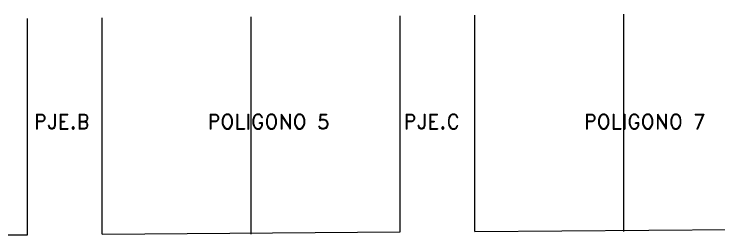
# Model space of a CAD drawing. Header units: millimetres. Extents: x 1590 to 1932, y -48 to 167.
# Drawn here: x 1657.69 to 1704.97, y 145.34 to 160.29 of the extents above; entities that cross this region are included whole.
import ezdxf
from ezdxf.enums import TextEntityAlignment as Align

# ---------------------------------------------------------------- set-up
doc = ezdxf.new("R2010")
doc.units = ezdxf.units.MM
doc.header["$LTSCALE"] = 0.1
doc.header["$MEASUREMENT"] = 0
doc.layers.add('POLIGONOS', color=3, linetype='CONTINUOUS')
doc.styles.add('ROMAND', font='romand.shx')

msp = doc.modelspace()

# ---------------------------------------------------------------- linework, layer by layer
at = {"layer": 'POLIGONOS', "linetype": 'Continuous'}
for p, q in [((1658.5927, 145.491), (1658.5927, 159.9914)), ((1663.5927, 145.5281), (1663.5927, 160.0284)), ((1683.5927, 145.6763), (1683.5927, 160.1767)), ((1688.5927, 145.7134), (1688.5927, 160.2138)), ((1663.5927, 145.5281), (1683.5927, 145.6763)), ((1688.5927, 145.7134), (1708.5927, 145.8616)), ((1638.5927, 145.3427), (1658.5927, 145.491))]:
    msp.add_line(p, q, dxfattribs=at)
at = {"layer": 'POLIGONOS', "color": 2, "linetype": 'Continuous'}
for p, q in [((1673.5927, 145.5281), (1673.5927, 160.1026)), ((1698.5927, 145.7134), (1698.5927, 160.2879))]:
    msp.add_line(p, q, dxfattribs=at)

# ---------------------------------------------------------------- texts
at = {"layer": 'POLIGONOS', "style": 'ROMAND'}
for s, p in [('PJE.B', (1660.8828, 152.5759)), ('POLIGONO 5', (1674.7618, 152.5759)), ('PJE.C', (1685.7066, 152.5759)), ('POLIGONO 7', (1700.0064, 152.5759))]:
    msp.add_text(s, height=1, dxfattribs=at).set_placement(p, align=Align.CENTER)

doc.saveas('drawing.dxf')
